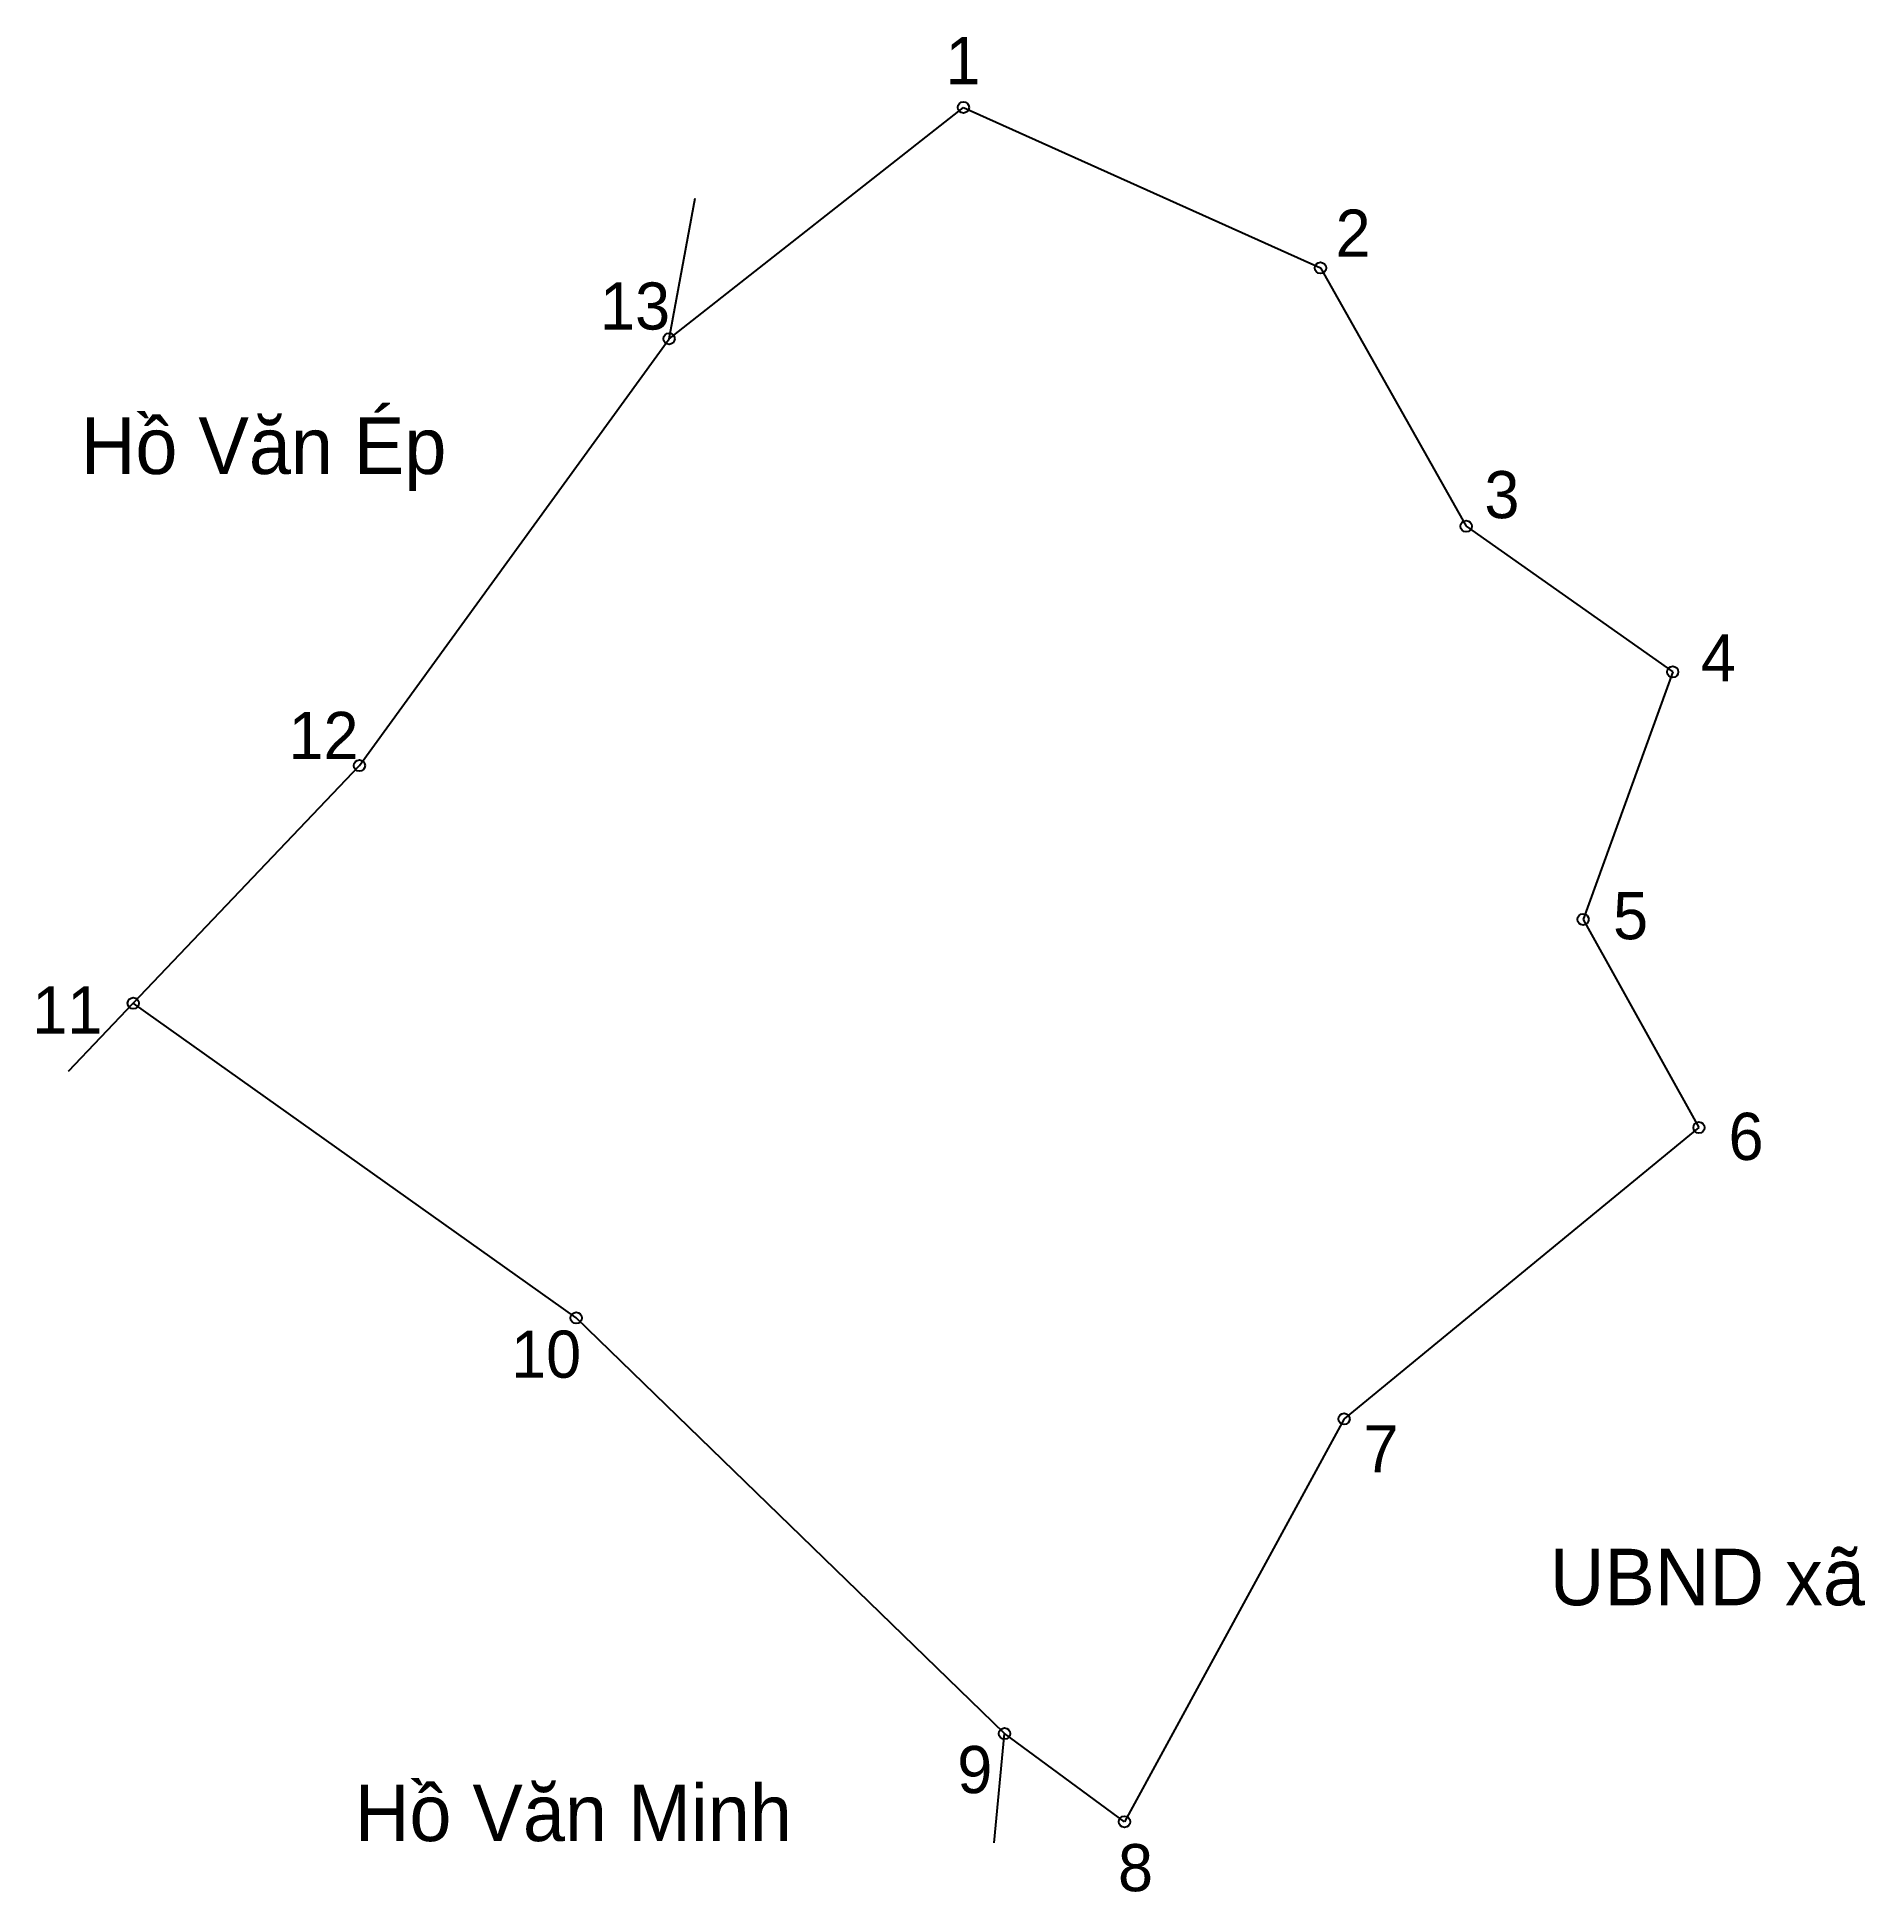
# Model space of a CAD drawing. Extents: x 547402 to 547562, y 1825526 to 1825688.
import ezdxf

# ---------------------------------------------------------------- set-up
doc = ezdxf.new("R2010")
doc.units = 0
for name, color, linetype in [('CanhThua', 7, 'Continuous'), ('MocDinhThua', 7, 'Continuous'), ('RauThua', 7, 'Continuous'), ('SoHieuDinhThua', 7, 'Continuous'), ('TenChuLanCan', 7, 'Continuous')]:
    doc.layers.add(name, color=color, linetype=linetype)

msp = doc.modelspace()

# ---------------------------------------------------------------- linework, layer by layer
at = {"layer": 'CanhThua'}
for p, q in [((547457.23, 1825661.38), (547482.95, 1825681.59)), ((547482.95, 1825681.59), (547514.14, 1825667.56)), ((547514.14, 1825667.56), (547526.87, 1825645)), ((547430.18, 1825624.09), (547457.23, 1825661.38)), ((547526.87, 1825645), (547544.91, 1825632.27)), ((547544.91, 1825632.27), (547537.08, 1825610.65)), ((547410.42, 1825603.33), (547430.18, 1825624.09)), ((547537.08, 1825610.65), (547547.21, 1825592.47)), ((547449.12, 1825575.84), (547410.42, 1825603.33)), ((547547.21, 1825592.47), (547516.2, 1825567.02)), ((547486.54, 1825539.53), (547449.12, 1825575.84)), ((547516.2, 1825567.02), (547497.02, 1825531.83)), ((547497.02, 1825531.83), (547486.54, 1825539.53))]:
    msp.add_line(p, q, dxfattribs=at)
at = {"layer": 'MocDinhThua'}
for centre in [(547482.95, 1825681.59), (547514.14, 1825667.56), (547457.23, 1825661.38), (547526.87, 1825645), (547544.91, 1825632.27), (547430.18, 1825624.09), (547537.08, 1825610.65), (547410.42, 1825603.33), (547547.21, 1825592.47), (547449.12, 1825575.84), (547516.2, 1825567.02), (547486.54, 1825539.53), (547497.02, 1825531.83)]:
    msp.add_circle(centre, 0.494, dxfattribs=at)
at = {"layer": 'RauThua'}
for p, q in [((547457.23, 1825661.38), (547459.52, 1825673.65)), ((547404.76, 1825597.39), (547410.42, 1825603.33)), ((547485.63, 1825529.99), (547486.54, 1825539.53))]:
    msp.add_line(p, q, dxfattribs=at)

# ---------------------------------------------------------------- texts
at = {"layer": 'SoHieuDinhThua'}
for s, height, p in [('1', 4.12, (547481.38, 1825683.61)), ('2', 4.12, (547515.46, 1825668.54)), ('13', 4.116, (547451.2, 1825662.18)), ('3', 4.12, (547528.46, 1825645.7)), ('4', 4.12, (547547.37, 1825631.44)), ('12', 4.116, (547423.98, 1825624.67)), ('5', 4.12, (547539.7, 1825608.92)), ('11', 4.116, (547401.6, 1825600.68)), ('6', 4.12, (547549.79, 1825589.64)), ('10', 4.116, (547443.43, 1825570.62)), ('7', 4.12, (547517.9, 1825562.34)), ('9', 4.12, (547482.41, 1825534.33)), ('8', 4.12, (547496.45, 1825525.76))]:
    msp.add_text(s, height=height, dxfattribs=at).set_placement(p)
at = {"layer": 'TenChuLanCan'}
for s, height, p in [('Hồ Văn Ép', 4.939, (547405.84, 1825649.56)), ('UBND xã', 4.939, (547534.18, 1825550.74)), ('Hồ Văn Minh', 4.9387, (547429.78, 1825530.14))]:
    msp.add_text(s, height=height, dxfattribs=at).set_placement(p)

doc.saveas('drawing.dxf')
